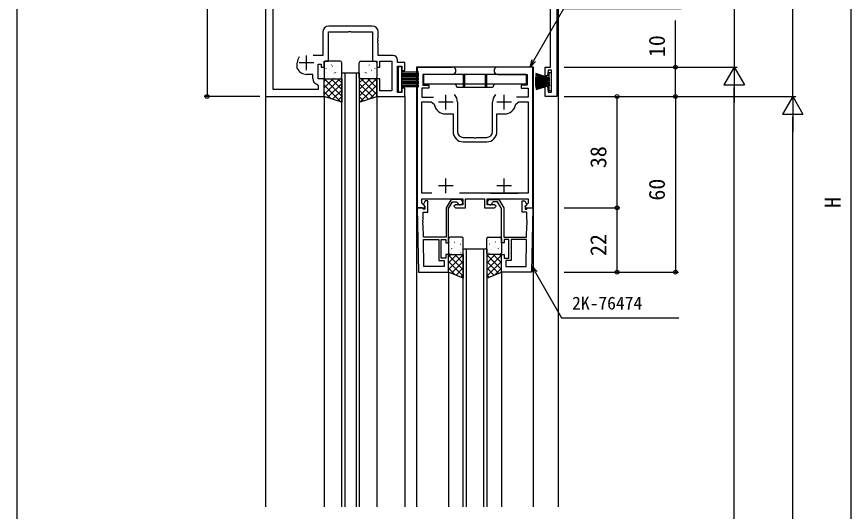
# Model space of a CAD drawing. Units: millimetres, scale not verified. Extents: x -437 to 438, y -681 to 679.
# Drawn here: x -436.7 to -151.7, y 128.2 to 297 of the extents above; entities that cross this region are included whole.
import ezdxf
from ezdxf.enums import TextEntityAlignment as Align

# ---------------------------------------------------------------- set-up
doc = ezdxf.new("R2010")
doc.units = ezdxf.units.MM
doc.header["$LTSCALE"] = 4
for name, color, linetype in [('0-2_YKK_11', 7, 'Continuous'), ('0-3_YKK_12', 2, 'Continuous'), ('0-4_YKK_13', 4, 'Continuous'), ('0-6_YKK_D', 6, 'Continuous'), ('0-7_YKK_ZWAK', 7, 'Continuous')]:
    doc.layers.add(name, color=color, linetype=linetype)
doc.styles.add('ＭＳ ゴシック', font='')
doc.styles.get('ＭＳ ゴシック').set_extended_font_data('MS Gothic')

msp = doc.modelspace()

# ---------------------------------------------------------------- linework, layer by layer
at = {"layer": '0-2_YKK_11'}
for p, q in [((-315.27, 293.82), (-330.13, 293.82)), ((-337.7, 278.82), (-337.7, 283.82)), ((-335.2, 281.32), (-340.2, 281.32)), ((-299.9, 279.815), (-287.95, 279.815)), ((-290.2, 265.315), (-290.2, 270.315)), ((-270.2, 265.315), (-270.2, 270.315)), ((-287.7, 267.815), (-292.7, 267.815)), ((-286.2, 267.815), (-286.2, 257.815)), ((-274.2, 257.815), (-274.2, 267.815)), ((-267.7, 267.815), (-272.7, 267.815)), ((-284.2, 254.315), (-276.2, 254.315)), ((-290.2, 236.815), (-290.2, 241.815)), ((-270.2, 236.815), (-270.2, 241.815)), ((-287.7, 239.315), (-292.7, 239.315)), ((-274.917, 236.815), (-285.483, 236.815)), ((-267.7, 239.315), (-272.7, 239.315))]:
    msp.add_line(p, q, dxfattribs=at)
for points in [[(-252.201, 435.816), (-252.201, 269.816), (-256.201, 269.816), (-256.201, 273.316), (-255.401, 273.316), (-255.201, 271.316), (-254.131, 271.316), (-254.131, 278.816), (-255.201, 278.816), (-255.401, 276.816), (-256.201, 276.816), (-256.201, 279.816), (-254.401, 279.816), (-254.401, 424.563), (-254.441, 424.713), (-254.446, 424.721), (-254.456, 424.739), (-254.461, 424.747), (-254.501, 424.897), (-254.501, 428.435), (-254.458, 428.589)], [(-351.7, 424.82), (-351.7, 269.82), (-331.7, 269.82), (-331.7, 275.82), (-333.7, 275.82), (-333.7, 280.82), (-332.7, 280.82), (-332.7, 279.82), (-331.7, 279.82), (-331.7, 281.82), (-330.2, 281.82), (-330.2, 291.89), (-323.458, 291.89), (-323.275, 292.01)], [(-341.999, 426.585), (-349.2, 423.227), (-349.2, 405.614), (-348.938, 405.316), (-348.938, 404.324), (-349.2, 404.026), (-349.2, 315.614), (-348.938, 315.316), (-348.938, 314.324), (-349.2, 314.026), (-349.2, 305.614), (-348.938, 305.316), (-348.938, 304.324), (-349.2, 304.026), (-349.2, 272.32), (-333.63, 272.32), (-333.63, 273.441), (-334.03, 273.93)], [(-332.13, 291.82), (-332.13, 283.75), (-335.506, 283.75)], [(-323.275, 292.01), (-322.725, 292.01), (-322.542, 291.89), (-315.2, 291.89), (-315.2, 281.82), (-313.7, 281.82), (-313.7, 279.82), (-312.7, 279.82), (-312.7, 281.82), (-308.63, 281.82), (-308.63, 271.75), (-312.7, 271.75), (-312.7, 275.82), (-313.7, 275.82), (-313.7, 269.82), (-304.2, 269.82), (-304.2, 272.62), (-305.2, 272.62), (-305.2, 271.12), (-306.7, 271.12), (-306.7, 280.12), (-305.2, 280.12), (-305.2, 278.62), (-304.2, 278.62), (-304.2, 281.42), (-306.7, 281.42), (-306.7, 282.25)], [(-308.2, 283.75), (-313.27, 283.75), (-313.27, 287.862), (-313.39, 288.045), (-313.39, 288.595), (-313.27, 288.778), (-313.27, 288.862), (-313.39, 289.045), (-313.39, 289.595), (-313.27, 289.778), (-313.27, 291.82)], [(-340.872, 279.34), (-340.9, 279.467), (-340.9, 281.32)], [(-299.9, 279.815), (-299.9, 231.815), (-297.424, 231.815), (-297.264, 232.203), (-298.4, 233.339), (-298.4, 234.815), (-284.4, 234.815), (-284.4, 232.815), (-286.9, 232.815), (-287.4, 232.315), (-286.9, 231.815), (-283.4, 231.815), (-283.4, 234.815), (-277, 234.815), (-277, 231.815), (-273.5, 231.815), (-273, 232.315), (-273.5, 232.815), (-276, 232.815), (-276, 234.815), (-262, 234.815), (-262, 233.339), (-263.136, 232.203), (-262.976, 231.815), (-260.5, 231.815), (-260.5, 279.815), (-272.45, 279.815)], [(-335.63, 275.89), (-335.63, 277.32), (-337.7, 277.32)], [(-287.95, 277.315), (-298, 277.315), (-298, 273.615), (-296, 273.615), (-296, 272.615), (-298.4, 272.615), (-298.4, 269.515), (-294.408, 269.515)], [(-272.45, 277.315), (-262.4, 277.315), (-262.4, 273.615), (-264.4, 273.615), (-264.4, 272.615), (-262, 272.615), (-262, 269.515), (-265.992, 269.515)], [(-294.917, 236.815), (-298.4, 236.815), (-298.4, 268.015), (-295.136, 268.015), (-294.148, 267.175)], [(-266.252, 267.175), (-265.264, 268.015), (-262, 268.015), (-262, 236.815), (-274.917, 236.815), (-265.483, 236.815)], [(-290.2, 263.815), (-287.7, 263.815), (-287.7, 257.815)], [(-272.7, 257.815), (-272.7, 263.815), (-270.2, 263.815)], [(-284.2, 255.815), (-280.658, 255.815), (-280.475, 255.695), (-279.925, 255.695), (-279.742, 255.815), (-276.2, 255.815)], [(-285.3, 234.615), (-288.362, 234.615), (-290, 231.778), (-290, 221.815), (-297.796, 221.815), (-297.866, 225.857), (-297.989, 226.038), (-297.999, 226.588), (-297.882, 226.773), (-297.884, 226.857), (-298.007, 227.038), (-298.016, 227.588), (-297.9, 227.773), (-297.944, 230.315), (-296.3, 230.315), (-296.3, 234.115), (-297.2, 234.115), (-297.8, 233.076), (-297.8, 232.765), (-297.3, 232.265), (-297.3, 231.315), (-297.771, 231.315), (-297.971, 231.515), (-298.271, 231.815), (-299.9, 231.815)], [(-299.9, 231.815), (-299.516, 209.815), (-289.2, 209.815), (-289.2, 215.815), (-290.2, 215.815), (-290.2, 214.615), (-291.8, 214.615), (-291.8, 221.015), (-290.2, 221.015), (-290.2, 219.815), (-289.2, 219.815), (-289.2, 231.564), (-287.9, 233.815), (-286.484, 233.815), (-286.188, 233.565)], [(-275.1, 234.615), (-272.039, 234.615), (-270.4, 231.778), (-270.4, 221.815), (-262.605, 221.815), (-262.535, 225.857), (-262.412, 226.038), (-262.402, 226.588), (-262.519, 226.773), (-262.517, 226.857), (-262.394, 227.038), (-262.385, 227.588), (-262.501, 227.773), (-262.457, 230.315), (-264.1, 230.315), (-264.1, 234.115), (-263.2, 234.115), (-262.6, 233.076), (-262.6, 232.765), (-263.1, 232.265), (-263.1, 231.315), (-262.63, 231.315), (-262.43, 231.515), (-262.13, 231.815), (-260.5, 231.815)], [(-260.5, 231.815), (-260.884, 209.815), (-271.2, 209.815), (-271.2, 215.815), (-270.2, 215.815), (-270.2, 214.615), (-268.6, 214.615), (-268.6, 221.015), (-270.2, 221.015), (-270.2, 219.815), (-271.2, 219.815), (-271.2, 231.564), (-272.5, 233.815), (-273.917, 233.815), (-274.213, 233.565)]]:
    msp.add_lwpolyline(points, dxfattribs=at)
for points in [[(-297.62, 211.745), (-297.782, 221.015), (-292.6, 221.015), (-292.6, 213.815), (-290.7, 213.815), (-290.7, 211.745)], [(-262.781, 211.745), (-262.619, 221.015), (-267.8, 221.015), (-267.8, 213.815), (-269.7, 213.815), (-269.7, 211.745)]]:
    msp.add_lwpolyline(points, close=True, dxfattribs=at)
for centre, radius, start, end in [((-330.13, 291.82), 2, 90.00001, 179.99999), ((-315.27, 291.82), 2, 0.00001, 89.99999), ((-337.7, 281.32), 3.2, 141.63348, 179.99999), ((-308.2, 282.25), 1.5, 0.00001, 89.99999), ((-337.7, 280.82), 3.5, 205.00785, 270), ((-287.95, 278.565), 1.25, 269.99999, 90.00001), ((-272.45, 278.565), 1.25, 89.99999, 270.00001), ((-333.63, 275.89), 2, 180.00001, 258.46303), ((-290.2, 267.815), 4, 359.99998, 40.4398), ((-270.2, 267.815), 4, 139.5602, 180.00002), ((-290.2, 267.815), 4, 189.20689, 270.00001), ((-270.2, 267.815), 4, 269.99999, 350.79311), ((-284.2, 257.815), 3.5, 180.00001, 269.99999), ((-284.2, 257.815), 2, 180.00001, 269.99999), ((-276.2, 257.815), 2, 270.00001, 359.99999), ((-276.2, 257.815), 3.5, 270.00001, 359.99999), ((-285.3, 233.715), 0.9, 189.59406, 90), ((-275.1, 233.715), 0.9, 90, 350.40594)]:
    msp.add_arc(centre, radius, start, end, dxfattribs=at)
at = {"layer": '0-3_YKK_12'}
for p, q in [((-351.7, 505.308), (-351.7, 129.701)), ((-251.7, 129.701), (-251.7, 505.308)), ((-260.2, 129.701), (-260.2, 279.815)), ((-325.7, 129.701), (-325.7, 277.821)), ((-324.7, 277.821), (-324.7, 129.701)), ((-320.7, 129.701), (-320.7, 277.821)), ((-331.7, 269.82), (-331.7, 129.701)), ((-313.7, 269.82), (-313.7, 129.701)), ((-304.2, 269.82), (-304.2, 129.701)), ((-284.2, 129.701), (-284.2, 217.82)), ((-283.2, 217.82), (-283.2, 129.701)), ((-277.2, 129.701), (-277.2, 217.82)), ((-289.2, 209.815), (-289.2, 129.701)), ((-271.2, 209.815), (-271.2, 129.701))]:
    msp.add_line(p, q, dxfattribs=at)
for points in [[(-260.2, 279.815), (-300.2, 279.815), (-300.2, 129.701)], [(-325.7, 277.821), (-319.7, 277.821), (-319.7, 129.701)], [(-284.2, 217.82), (-276.2, 217.82), (-276.2, 129.701)]]:
    msp.add_lwpolyline(points, dxfattribs=at)
at = {"layer": '0-4_YKK_13'}
for p, q in [((-331.7, 281.32), (-331.7, 276.32)), ((-331.256, 281.256), (-331.212, 281.28)), ((-326.2, 281.82), (-331.2, 281.82)), ((-331.064, 279.312), (-331.017, 279.4)), ((-329.231, 280.522), (-329.187, 280.546)), ((-328.917, 280.102), (-328.911, 280.11)), ((-327.155, 280.09), (-327.111, 280.114)), ((-325.7, 276.32), (-325.7, 281.32)), ((-319.7, 276.32), (-319.7, 281.32)), ((-319.2, 281.82), (-314.2, 281.82)), ((-318.245, 280.09), (-318.289, 280.114)), ((-316.483, 280.102), (-316.489, 280.11)), ((-316.169, 280.522), (-316.213, 280.546)), ((-314.336, 279.312), (-314.383, 279.4)), ((-314.144, 281.256), (-314.188, 281.28)), ((-313.7, 281.32), (-313.7, 276.32)), ((-330.892, 277.897), (-330.885, 277.905)), ((-330.465, 276.441), (-330.422, 276.465)), ((-329.822, 278.632), (-329.778, 278.656)), ((-328.174, 277.787), (-328.128, 277.876)), ((-327.798, 277.898), (-327.754, 277.922)), ((-327.131, 278.082), (-327.125, 278.09)), ((-325.721, 277.466), (-325.7, 277.477)), ((-319.679, 277.466), (-319.7, 277.477)), ((-318.269, 278.082), (-318.275, 278.09)), ((-317.602, 277.898), (-317.646, 277.922)), ((-317.226, 277.787), (-317.272, 277.876)), ((-315.578, 278.632), (-315.622, 278.656)), ((-314.935, 276.441), (-314.978, 276.465)), ((-314.508, 277.897), (-314.515, 277.905)), ((-305.2, 278.167), (-299.4, 278.167)), ((-305.2, 277.667), (-299.4, 277.667)), ((-305.2, 277.167), (-299.4, 277.167)), ((-305.2, 276.667), (-299.4, 276.667)), ((-262.752, 277.315), (-297.752, 277.315)), ((-297.752, 277.315), (-297.752, 274.115)), ((-284.252, 277.315), (-284.252, 272.815)), ((-283.752, 277.315), (-283.752, 272.815)), ((-276.752, 277.315), (-276.752, 272.815)), ((-276.252, 277.315), (-276.252, 272.815)), ((-262.752, 277.315), (-262.752, 274.115)), ((-254.631, 275.766), (-259.569, 276.549)), ((-254.631, 275.866), (-259.522, 276.906)), ((-254.631, 275.966), (-259.461, 277.261)), ((-254.631, 276.066), (-259.386, 277.612)), ((-331.7, 274.976), (-330.856, 275.82)), ((-331.7, 272.731), (-328.611, 275.82)), ((-331.7, 270.486), (-326.366, 275.82)), ((-325.92, 267.893), (-331.7, 273.673)), ((-325.7, 269.918), (-331.602, 275.82)), ((-331.2, 275.82), (-326.2, 275.82)), ((-330.515, 269.425), (-325.7, 274.241)), ((-325.7, 272.163), (-329.357, 275.82)), ((-329.073, 275.915), (-329.066, 275.922)), ((-328.389, 276.008), (-328.345, 276.032)), ((-325.7, 274.408), (-327.112, 275.82)), ((-319.7, 274.408), (-318.288, 275.82)), ((-319.7, 272.163), (-316.043, 275.82)), ((-319.7, 269.918), (-313.798, 275.82)), ((-314.885, 269.425), (-319.7, 274.241)), ((-319.48, 267.893), (-313.7, 273.673)), ((-314.2, 275.82), (-319.2, 275.82)), ((-313.7, 270.486), (-319.034, 275.82)), ((-317.011, 276.008), (-317.055, 276.032)), ((-313.7, 272.731), (-316.789, 275.82)), ((-316.327, 275.915), (-316.334, 275.922)), ((-313.7, 274.976), (-314.544, 275.82)), ((-305.2, 276.167), (-299.4, 276.167)), ((-305.2, 275.667), (-299.4, 275.667)), ((-305.2, 275.167), (-299.4, 275.167)), ((-305.2, 274.667), (-299.4, 274.667)), ((-305.2, 274.167), (-299.4, 274.167)), ((-305.2, 273.667), (-299.4, 273.667)), ((-297.752, 274.115), (-262.752, 274.115)), ((-287.002, 274.115), (-286.252, 272.815)), ((-273.501, 274.115), (-274.252, 272.815)), ((-259.631, 275.466), (-254.631, 275.466)), ((-259.631, 274.166), (-254.631, 274.166)), ((-254.631, 275.566), (-259.624, 275.828)), ((-254.631, 275.366), (-259.624, 275.105)), ((-254.631, 274.266), (-259.624, 274.528)), ((-254.631, 274.066), (-259.624, 273.805)), ((-254.631, 275.666), (-259.604, 276.189)), ((-254.631, 275.266), (-259.604, 274.744)), ((-254.631, 274.366), (-259.604, 274.889)), ((-254.631, 273.966), (-259.604, 273.444)), ((-254.631, 274.466), (-259.569, 275.249)), ((-254.631, 275.166), (-259.569, 274.384)), ((-254.631, 273.866), (-259.569, 273.084)), ((-254.631, 273.766), (-259.522, 272.727)), ((-254.631, 273.666), (-259.461, 272.372)), ((-254.931, 275.119), (-254.931, 274.514)), ((-329.288, 269.016), (-331.7, 271.428)), ((-328.832, 268.864), (-325.7, 271.996)), ((-316.568, 268.864), (-319.7, 271.996)), ((-316.112, 269.016), (-313.7, 271.428)), ((-305.2, 273.167), (-299.4, 273.167)), ((-274.252, 272.815), (-286.252, 272.815)), ((-254.631, 273.566), (-259.386, 272.021)), ((-254.931, 273.469), (-254.931, 271.816)), ((-327.148, 268.303), (-325.7, 269.75)), ((-318.252, 268.303), (-319.7, 269.75)), ((-289.2, 221.32), (-289.2, 216.32)), ((-289.2, 220.539), (-289.187, 220.546)), ((-288.917, 220.102), (-288.911, 220.11)), ((-284.7, 221.82), (-288.7, 221.82)), ((-287.155, 220.09), (-287.111, 220.114)), ((-284.923, 220.548), (-284.916, 220.555)), ((-284.487, 221.547), (-284.443, 221.571)), ((-284.2, 216.32), (-284.2, 221.32)), ((-276.2, 216.32), (-276.2, 221.32)), ((-275.913, 221.547), (-275.957, 221.571)), ((-275.7, 221.82), (-271.7, 221.82)), ((-275.477, 220.548), (-275.484, 220.555)), ((-273.245, 220.09), (-273.289, 220.114)), ((-271.483, 220.102), (-271.489, 220.11)), ((-271.2, 220.539), (-271.213, 220.546)), ((-271.2, 221.32), (-271.2, 216.32)), ((-288.174, 217.787), (-288.128, 217.876)), ((-287.798, 217.898), (-287.754, 217.922)), ((-287.131, 218.082), (-287.125, 218.09)), ((-285.721, 217.466), (-285.677, 217.49)), ((-285.13, 219.356), (-285.086, 219.38)), ((-275.27, 219.356), (-275.314, 219.38)), ((-274.679, 217.466), (-274.723, 217.49)), ((-273.269, 218.082), (-273.275, 218.09)), ((-272.602, 217.898), (-272.646, 217.922)), ((-272.226, 217.787), (-272.272, 217.876)), ((-289.2, 215.231), (-288.611, 215.82)), ((-289.2, 212.986), (-286.366, 215.82)), ((-289.2, 210.741), (-284.2, 215.741)), ((-284.2, 210.663), (-289.2, 215.663)), ((-288.7, 215.82), (-284.7, 215.82)), ((-288.389, 216.008), (-288.345, 216.032)), ((-284.2, 212.908), (-287.112, 215.82)), ((-285.078, 216.36), (-285.072, 216.368)), ((-284.2, 215.153), (-284.867, 215.82)), ((-276.2, 215.153), (-275.533, 215.82)), ((-276.2, 212.908), (-273.288, 215.82)), ((-271.2, 210.741), (-276.2, 215.741)), ((-276.2, 210.663), (-271.2, 215.663)), ((-271.7, 215.82), (-275.7, 215.82)), ((-275.322, 216.36), (-275.328, 216.368)), ((-271.2, 212.986), (-274.034, 215.82)), ((-272.011, 216.008), (-272.055, 216.032)), ((-271.2, 215.231), (-271.789, 215.82)), ((-284.2, 208.418), (-289.2, 213.418)), ((-286.945, 208.918), (-289.2, 211.173)), ((-288.254, 209.442), (-284.2, 213.496)), ((-286.65, 208.8), (-284.2, 211.25)), ((-272.146, 209.442), (-276.2, 213.496)), ((-276.2, 208.418), (-271.2, 213.418)), ((-273.75, 208.8), (-276.2, 211.25)), ((-273.455, 208.918), (-271.2, 211.173)), ((-285.047, 208.159), (-284.2, 209.005)), ((-275.353, 208.159), (-276.2, 209.005))]:
    msp.add_line(p, q, dxfattribs=at)
for points in [[(-306.4, 279.917), (-306.4, 271.417), (-305.2, 271.417), (-305.2, 279.917)], [(-325.7, 267.82), (-331.7, 269.82), (-331.7, 275.82), (-325.7, 275.82)], [(-319.7, 267.82), (-313.7, 269.82), (-313.7, 275.82), (-319.7, 275.82)], [(-284.2, 207.82), (-289.2, 209.82), (-289.2, 215.82), (-284.2, 215.82)], [(-276.2, 207.82), (-271.2, 209.82), (-271.2, 215.82), (-276.2, 215.82)]]:
    msp.add_lwpolyline(points, close=True, dxfattribs=at)
for points in [[(-254.131, 277.816), (-254.931, 277.816), (-254.931, 276.164)], [(-254.931, 271.816), (-254.131, 271.816), (-254.131, 277.816)]]:
    msp.add_lwpolyline(points, dxfattribs=at)
for centre, start, end in [((-331.2, 281.32), 90, 180), ((-326.2, 281.32), 0, 90), ((-319.2, 281.32), 90, 180), ((-314.2, 281.32), 0, 90), ((-331.2, 276.32), 180, 270), ((-326.2, 276.32), 270, 0), ((-319.2, 276.32), 180, 270), ((-314.2, 276.32), 270, 0), ((-288.7, 221.32), 90, 180), ((-284.7, 221.32), 0, 90), ((-275.7, 221.32), 90, 180), ((-271.7, 221.32), 0, 90), ((-288.7, 216.32), 180, 270), ((-284.7, 216.32), 270, 0), ((-275.7, 216.32), 180, 270), ((-271.7, 216.32), 270, 0)]:
    msp.add_arc(centre, 0.5, start, end, dxfattribs=at)
at = {"layer": '0-6_YKK_D'}
for p, q in [((-151.7, -66.403), (-151.7, 536.8)), ((-171.7, 269.816), (-171.7, 469.817)), ((-191.7, 435.816), (-191.7, 279.816)), ((-371.7, 424.82), (-371.7, 269.82)), ((-249.7, 279.817), (-210.7, 279.817)), ((-249.7, 279.816), (-190.7, 279.816)), ((-249.7, 279.816), (-190.7, 279.816)), ((-191.7, 279.816), (-195.2, 273.754)), ((-191.7, 279.816), (-188.2, 273.754)), ((-191.7, 279.816), (-191.7, 267.692)), ((-195.2, 273.754), (-188.2, 273.754)), ((-191.7, -56.424), (-191.7, 272.816)), ((-353.7, 269.82), (-372.7, 269.82)), ((-249.7, 269.817), (-210.7, 269.817)), ((-249.7, 269.817), (-210.696, 269.816)), ((-249.7, 269.816), (-170.7, 269.816)), ((-249.7, 269.816), (-170.7, 269.816)), ((-249.7, 269.816), (-230.7, 269.816)), ((-231.7, 231.801), (-231.7, 269.816)), ((-211.696, 269.816), (-211.698, 209.8)), ((-171.7, 269.816), (-175.2, 263.754)), ((-171.7, 269.816), (-168.2, 263.754)), ((-171.7, 269.816), (-171.7, 257.692)), ((-175.2, 263.754), (-168.2, 263.754)), ((-171.7, -66.403), (-171.7, 262.816)), ((-249.7, 231.801), (-230.7, 231.801)), ((-249.7, 231.801), (-230.7, 231.801)), ((-231.7, 209.801), (-231.7, 231.801)), ((-249.7, 209.801), (-210.698, 209.8)), ((-249.7, 209.801), (-230.7, 209.801))]:
    msp.add_line(p, q, dxfattribs=at)
for points in [[(-261.414, 279.815), (-260.139, 282.024), (-249.867, 299.815), (-209.788, 299.815)], [(-211.7, 269.817), (-211.7, 279.817), (-211.7, 295.742)], [(-259.547, 281.682), (-261.414, 279.815), (-260.731, 282.365)], [(-260.164, 209.378), (-260.848, 211.928), (-258.981, 210.061)], [(-260.848, 211.928), (-259.573, 209.72), (-250.641, 194.25), (-210.563, 194.25)]]:
    msp.add_lwpolyline(points, dxfattribs=at)
for centre in [(-211.7, 279.817), (-371.7, 269.82), (-231.7, 269.816), (-211.7, 269.817), (-211.696, 269.816), (-231.7, 231.801), (-231.7, 231.801), (-231.7, 209.801), (-211.698, 209.8)]:
    msp.add_circle(centre, 0.637, dxfattribs=at)
at = {"layer": '0-7_YKK_ZWAK'}
msp.add_line((-436.7, 643.8), (-436.7, -681.2), dxfattribs=at)

# ---------------------------------------------------------------- texts
at = {"layer": '0-6_YKK_D', "style": 'ＭＳ ゴシック'}
for s, rotation, p in [('10', 90, (-213.7, 283.216)), ('38', 90, (-233.7, 245.333)), ('60', 89.999, (-213.697, 234.247)), ('H', 90, (-153.7, 231.704)), ('22', 90, (-233.7, 215.346))]:
    msp.add_text(s, height=5.499, rotation=rotation, dxfattribs=at).set_placement(p, align=Align.BOTTOM_LEFT)
msp.add_text('2K-76474', height=4.399, dxfattribs=at).set_placement((-247.035, 195.75), align=Align.BOTTOM_LEFT)

doc.saveas('drawing.dxf')
